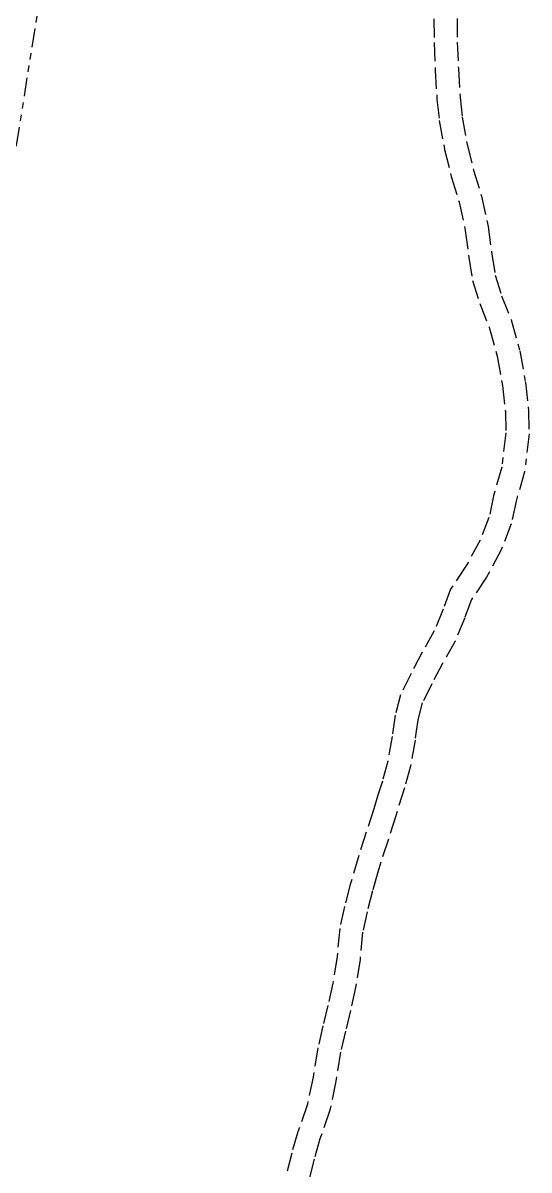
# Model space of a CAD drawing. Extents: x 211453 to 215163, y 4877397 to 4881305.
# Drawn here: x 212667.6 to 212789.4, y 4878096.3 to 4878372.4 of the extents above; entities that cross this region are included whole.
import ezdxf

# ---------------------------------------------------------------- set-up
doc = ezdxf.new("R2010")
doc.units = 0
doc.header["$LTSCALE"] = 1.5
doc.header["$MEASUREMENT"] = 0
doc.linetypes.add('TRACO_25', pattern=[8, 3, -1, 1, -1, 1, -1])
doc.layers.add('SV-RUA-NAO-PAV', color=7, linetype='CONTINUOUS')

msp = doc.modelspace()

# ---------------------------------------------------------------- linework, layer by layer
at = {"layer": 'SV-RUA-NAO-PAV', "linetype": 'TRACO_25'}
for points in [[(212617.140293, 4878074.712647, 12.499917), (212628.709205, 4878138.807951, 12.859773), (212639.176781, 4878193.563959, 13.439541), (212649.344888, 4878251.719688, 13.459533), (212658.53132, 4878298.336298, 13.319589), (212666.057542, 4878342.85302, 13.479525), (212674.364903, 4878395.269141, 13.359572), (212678.967801, 4878416.467614, 13.759412), (212684.874133, 4878434.980703, 13.799397), (212694.381457, 4878448.427359, 13.101729), (212696.548952, 4878450.204644, 13.101729), (212704.72026, 4878456.904887, 13.101729), (212712.519278, 4878463.582969, 13.101729), (212718.265895, 4878469.10117, 13.101729), (212719.937833, 4878471.770797, 13.101729), (212725.405704, 4878481.618474, 13.073353), (212737.710211, 4878506.302768, 13.054436), (212747.916182, 4878524.888394, 12.912555), (212748.975016, 4878525.217373, 12.912555), (212751.238972, 4878520.895274, 12.600417), (212753.019827, 4878516.915965, 12.600417)], [(212772.045642, 4878373.412443, 12.399958), (212772.083973, 4878367.770634, 12.399958), (212772.357154, 4878361.288895, 12.399958), (212772.74466, 4878354.41183, 12.399958), (212773.285016, 4878349.728943, 12.399958), (212774.48015, 4878343.083898, 12.399958), (212776.021527, 4878336.895768, 12.399958), (212777.903338, 4878330.660585, 12.399958), (212779.495316, 4878323.396344, 12.399958), (212780.416279, 4878316.717331, 12.399958), (212781.223498, 4878311.649185, 12.399958), (212782.762208, 4878306.690831, 12.399958), (212785.046858, 4878300.906403, 12.399958), (212787.159756, 4878293.4428, 12.399958), (212788.477222, 4878285.914183, 12.399958), (212789.24411, 4878279.109752, 12.399958), (212789.356051, 4878273.447629, 12.399958), (212788.27608, 4878264.356658, 12.399958), (212786.225881, 4878257.236499, 12.399958), (212785.075732, 4878251.782462, 12.399958), (212782.68565, 4878245.547953, 12.399958), (212779.105189, 4878238.956476, 12.399958), (212775.489932, 4878233.57242, 12.399958), (212773.883971, 4878229.22027, 12.359973), (212771.576359, 4878223.615049, 12.359973), (212768.562002, 4878218.236687, 12.379965), (212765.929068, 4878213.284263, 12.379965), (212763.6746, 4878208.723455, 12.379965), (212762.603252, 4878204.654688, 12.379965), (212761.934425, 4878199.787198, 12.379965), (212760.831651, 4878193.494135, 12.379965), (212759.414575, 4878188.279643, 12.379965), (212757.298078, 4878181.567075, 12.379965), (212755.508863, 4878175.940775, 12.379965), (212753.68969, 4878170.367214, 12.379965), (212753.006445, 4878168.017277, 12.379965)], [(212766.475735, 4878373.393942, 12.399958), (212766.514865, 4878367.634399, 12.399958), (212766.793851, 4878361.014933, 12.399958), (212767.19276, 4878353.935508, 12.399958), (212767.771967, 4878348.915925, 12.399958), (212769.030833, 4878341.916522, 12.399958), (212770.649751, 4878335.417091, 12.399958), (212772.508705, 4878329.257641, 12.399958), (212774.00758, 4878322.418233, 12.399958), (212774.906541, 4878315.89878, 12.399958), (212775.785654, 4878310.379247, 12.399958), (212777.504711, 4878304.839743, 12.399958), (212779.763706, 4878299.120272, 12.399958), (212781.722539, 4878292.200885, 12.399958), (212782.961394, 4878285.121488, 12.399958), (212783.680388, 4878278.742018, 12.399958), (212783.779626, 4878273.722419, 12.399958), (212782.798445, 4878265.463041, 12.399958), (212780.817535, 4878258.58352, 12.399958), (212779.71682, 4878253.363897, 12.399958), (212777.616129, 4878247.884262, 12.399958), (212774.335429, 4878241.844631, 12.399958), (212770.494813, 4878236.124957, 12.399958), (212768.694193, 4878231.245284, 12.359973), (212766.553547, 4878226.045625, 12.359973), (212763.672956, 4878220.905936, 12.379965), (212760.972364, 4878215.826249, 12.379965), (212758.431752, 4878210.686572, 12.379965), (212757.131092, 4878205.74692, 12.379965), (212756.430368, 4878200.647301, 12.379965), (212755.389541, 4878194.707737, 12.379965), (212754.068893, 4878189.848078, 12.379965), (212753.007153, 4878186.480721, 12.379965)], [(212753.007153, 4878186.48072, 12.379965), (212751.988032, 4878183.248532, 12.379965), (212750.207303, 4878177.648917, 12.379965), (212748.366571, 4878172.009303, 12.379965), (212746.325645, 4878164.989791, 12.379965), (212744.964943, 4878159.750161, 12.379965), (212743.804216, 4878154.430544, 12.379965), (212743.163242, 4878147.691057, 12.379965), (212742.162336, 4878141.251534, 12.379965), (212740.941613, 4878135.931915, 12.379965), (212739.760945, 4878130.992268, 12.339981), (212738.540228, 4878125.712646, 12.280005), (212737.399241, 4878118.673166, 12.299997), (212736.038349, 4878112.173636, 12.299997), (212733.737484, 4878105.454092, 12.299997), (212732.256811, 4878100.354447, 12.299997), (212730.856063, 4878094.794841, 12.299997)], [(212753.006445, 4878168.017276, 12.379965), (212751.696515, 4878163.511939, 12.379965), (212750.383503, 4878158.455946, 12.379965), (212749.317417, 4878153.57007, 12.379965), (212748.692464, 4878146.999035, 12.379965), (212747.635613, 4878140.199573, 12.379965), (212746.364779, 4878134.661582, 12.379965), (212745.183042, 4878129.717465, 12.339981), (212744.008722, 4878124.63851, 12.280005), (212742.877019, 4878117.656308, 12.299997), (212741.419455, 4878110.695077, 12.299997), (212739.04973, 4878103.774432, 12.299997), (212737.633586, 4878098.897037, 12.299997), (212736.221037, 4878093.29059, 12.299997)]]:
    msp.add_polyline3d(points, dxfattribs=at)

doc.saveas('drawing.dxf')
